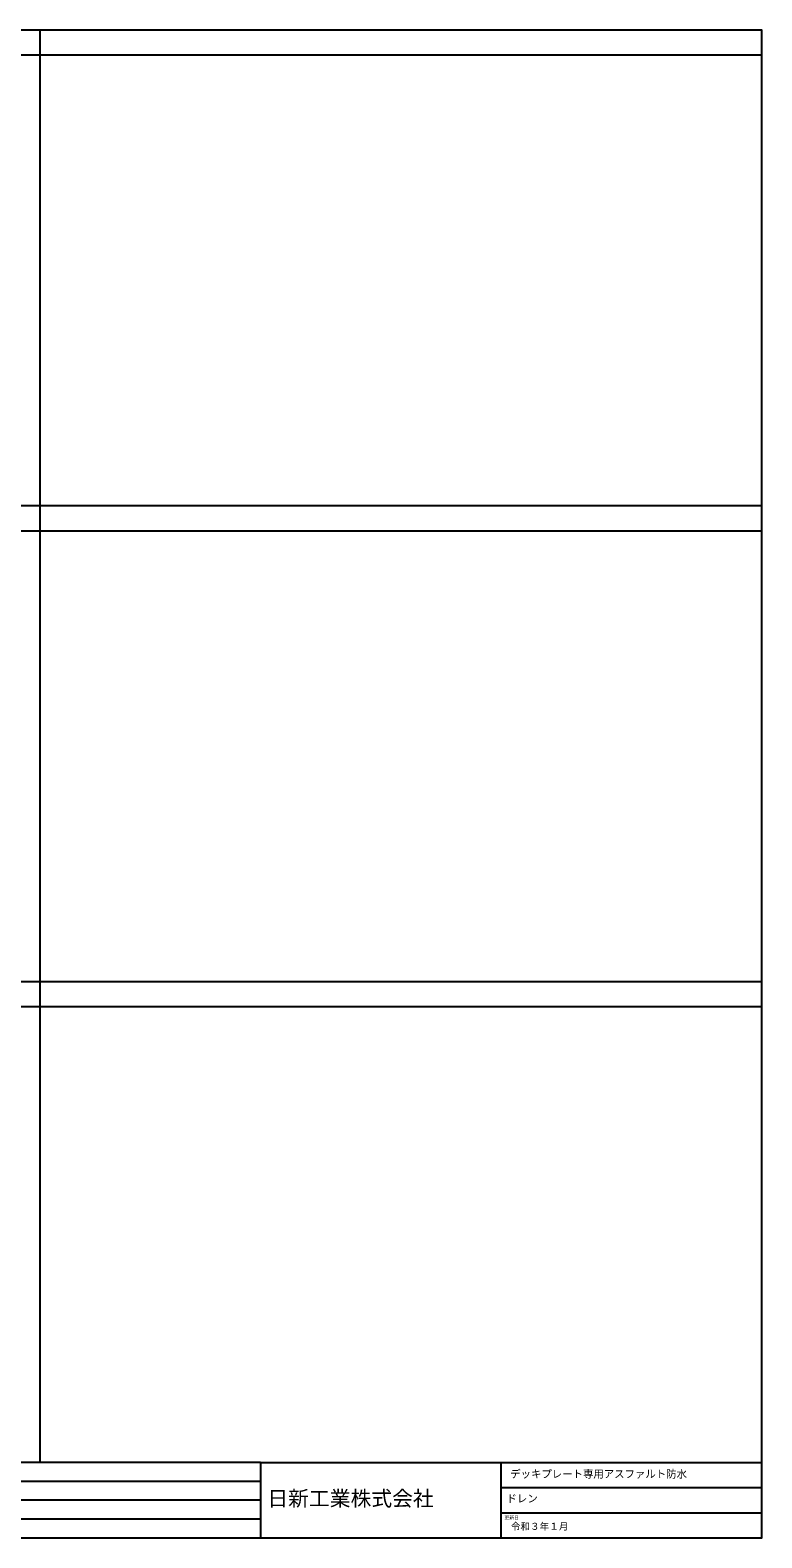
# Model space of a CAD drawing. Units: millimetres, scale not verified. Extents: x -3038 to 3038, y -2115 to 2115.
# Drawn here: x 984 to 3038, y -2115 to 2115 of the extents above; entities that cross this region are included whole.
import ezdxf
from ezdxf.enums import TextEntityAlignment as Align

# ---------------------------------------------------------------- set-up
doc = ezdxf.new("R2010")
doc.units = ezdxf.units.MM
doc.header["$LTSCALE"] = 5
for name, color, linetype in [('0-0_0', 7, 'Continuous'), ('0-F_枠___1', 7, 'Continuous'), ('1-1_枠', 4, 'Continuous')]:
    doc.layers.add(name, color=color, linetype=linetype)
doc.styles.add('ＭＳ ゴシック', font='')
doc.styles.get('ＭＳ ゴシック').set_extended_font_data('MS Gothic')

# ---------------------------------------------------------------- blocks, each defined once
blk = doc.blocks.new('U6')
at = {"layer": '0-F_枠___1', "style": 'ＭＳ ゴシック'}
blk.add_text('日新工業株式会社', height=42.77, dxfattribs=at).set_placement((4687.548, 76.331), align=Align.BOTTOM_LEFT)
blk = doc.blocks.new('U8')
at = {"layer": '0-F_枠___1', "style": 'ＭＳ ゴシック'}
blk.add_text('デッキプレート専用アスファルト防水', height=21.38, dxfattribs=at).set_placement((5369.025, 162.066), align=Align.BOTTOM_LEFT)
blk = doc.blocks.new('U9')
at = {"layer": '0-F_枠___1', "style": 'ＭＳ ゴシック'}
blk.add_text('令和３年１月', height=19.24, dxfattribs=at).set_placement((5370.727, 16.712), align=Align.BOTTOM_LEFT)
blk = doc.blocks.new('U10')
at = {"layer": '0-F_枠___1', "style": 'ＭＳ ゴシック'}
blk.add_text('更新日', height=9.622, dxfattribs=at).set_placement((5352.838, 49.03), align=Align.BOTTOM_LEFT)
blk = doc.blocks.new('U11')
at = {"layer": '0-F_枠___1', "style": 'ＭＳ ゴシック'}
blk.add_text('ドレン', height=21.38, dxfattribs=at).set_placement((5358.661, 93.051), align=Align.BOTTOM_LEFT)

msp = doc.modelspace()

# ---------------------------------------------------------------- linework, layer by layer
at = {"layer": '1-1_枠'}
for p, q in [((1012.5, -1903.958), (1012.5, 2115)), ((3037.5, 2044.653), (-3037.5, 2044.653)), ((3037.5, 780), (-3037.5, 780)), ((3037.5, 709.653), (-3037.5, 709.653)), ((3037.5, -555), (-3037.5, -555)), ((3037.5, -625.347), (-3037.5, -625.347)), ((1630.552, -1903.958), (-3037.5, -1903.958)), ((1630.552, -1903.958), (3037.5, -1903.958)), ((1630.552, -1903.958), (1630.552, -2115)), ((2304.746, -1903.958), (2304.746, -2115)), ((1630.552, -1956.718), (-3037.5, -1956.718)), ((3037.5, -1974.305), (2304.746, -1974.305)), ((1630.552, -2009.479), (-3037.5, -2009.479)), ((1630.552, -2062.239), (-3037.5, -2062.239)), ((2304.746, -2044.653), (3037.5, -2044.653))]:
    msp.add_line(p, q, dxfattribs=at)
msp.add_lwpolyline([(-3037.5, -2115), (3037.5, -2115), (3037.5, 2115), (-3037.5, 2115)], close=True, dxfattribs=at)

# ---------------------------------------------------------------- block references
at = {"layer": '0-0_0'}
for name in ['U8', 'U6', 'U11', 'U10', 'U9']:
    msp.add_blockref(name, (-3037.5, -2115), dxfattribs=at)

doc.saveas('drawing.dxf')
